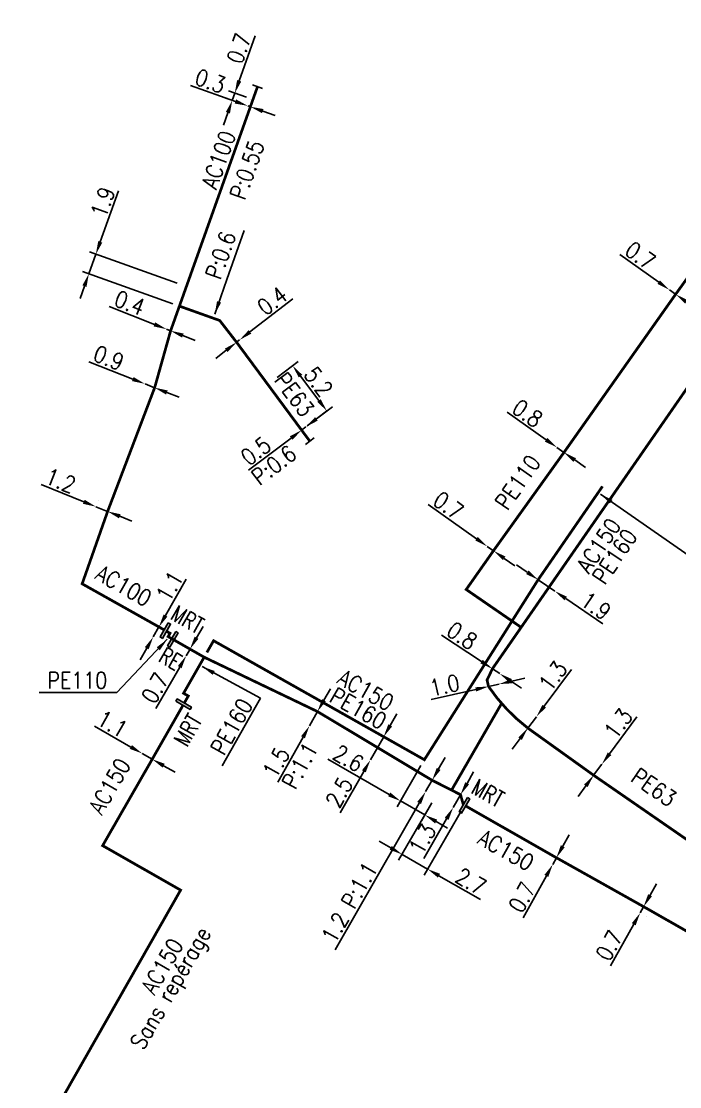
# Model space of a CAD drawing. Header units: millimetres. Extents: x 100882 to 102000, y 121995 to 123000.
# Drawn here: x 101058.9 to 101119.1, y 122137.4 to 122234.9 of the extents above; entities that cross this region are included whole.
import ezdxf
from ezdxf.enums import TextEntityAlignment as Align

# ---------------------------------------------------------------- set-up
doc = ezdxf.new("R2010")
doc.units = ezdxf.units.MM
doc.header["$PDMODE"] = 34
doc.linetypes.add('L_25_AP', pattern=[2000, 1000, 1000])
doc.linetypes.add('L_25_PE', pattern=[2000, 1000, 1000])
doc.layers.get('0').update_dxf_attribs({"linetype": 'CONTINUOUS'})
doc.layers.get('DEFPOINTS').update_dxf_attribs({"linetype": 'CONTINUOUS'})
for name, color, linetype in [('L_150', 1, 'CONTINUOUS'), ('L_150_NC', 1, 'CONTINUOUS'), ('L_340', 7, 'CONTINUOUS')]:
    doc.layers.add(name, color=color, linetype=linetype)
doc.layers.add('No_Print', color=7, linetype='CONTINUOUS', plot=False)
doc.styles.add('G_ROMANS', font='ROMANS.SHX', dxfattribs={"width": 0.75})
doc.styles.get("Standard").update_dxf_attribs({"font": 'romans.shx', "width": 0.85})
doc.dimstyles.get("Standard").update_dxf_attribs({"dimtxt": 1.5, "dimasz": 1.2, "dimexe": 0.625, "dimexo": 0.625, "dimgap": 0.25, "dimtad": 1, "dimdec": 1, "dimzin": 0, "dimdsep": 46, "dimtxsty": 'Standard', "dimcen": -0.5, "dimadec": 0, "dimazin": 0, "dimtfac": 1, "dimtdec": 1, "dimtmove": 0, "dimatfit": 3, "dimfxl": 0, "dimtolj": 1, "dimtzin": 0, "dimarcsym": 0})

# ---------------------------------------------------------------- blocks, each defined once
blk = doc.blocks.new('*D221')
at = {"layer": 'DEFPOINTS', "color": 0, "linetype": 'Continuous', "transparency": 16777216}
for p in [(101065.722, 122190.481), (101065.722, 122190.481), (101066.788, 122190.051)]:
    blk.add_point(p, dxfattribs=at)
at = {"layer": 'L_150', "color": 0, "linetype": 'Continuous', "lineweight": -2, "transparency": 16777216}
for p, q in [((101064.609, 122190.931), (101060.724, 122192.5)), ((101066.788, 122190.051), (101065.722, 122190.481)), ((101065.956, 122191.061), (101065.956, 122191.061)), ((101067.022, 122190.63), (101067.022, 122190.63)), ((101067.901, 122189.601), (101069.013, 122189.152))]:
    blk.add_line(p, q, dxfattribs=at)
at = {"layer": 'L_150', "color": 0, "linetype": 'Continuous', "transparency": 16777216}
for points in [[(101064.684, 122191.116), (101064.534, 122190.745), (101065.722, 122190.481)], [(101067.975, 122189.787), (101067.826, 122189.416), (101066.788, 122190.051)]]:
    blk.add_solid(points, dxfattribs=at)
at = {"layer": 'L_150', "color": 0, "linetype": 'Continuous', "transparency": 16777216, "insert": (101062.485, 122192.867), "char_height": 1.5, "attachment_point": 5, "rotation": 338.00601}
blk.add_mtext('\\A1;1.2', dxfattribs=at)
blk = doc.blocks.new('*D222')
at = {"layer": 'DEFPOINTS', "color": 0, "linetype": 'Continuous', "transparency": 16777216}
for p in [(101070.206, 122201.719), (101070.206, 122201.719), (101071.088, 122201.372)]:
    blk.add_point(p, dxfattribs=at)
at = {"layer": 'L_150', "color": 0, "linetype": 'Continuous', "lineweight": -2, "transparency": 16777216}
for p, q in [((101069.089, 122202.159), (101065.079, 122203.739)), ((101071.088, 122201.372), (101070.206, 122201.719)), ((101072.204, 122200.932), (101073.321, 122200.492))]:
    blk.add_line(p, q, dxfattribs=at)
at = {"layer": 'L_150', "color": 0, "linetype": 'Continuous', "transparency": 16777216}
for points in [[(101069.163, 122202.345), (101069.016, 122201.973), (101070.206, 122201.719)], [(101072.278, 122201.118), (101072.131, 122200.746), (101071.088, 122201.372)]]:
    blk.add_solid(points, dxfattribs=at)
at = {"layer": 'L_150', "color": 0, "linetype": 'Continuous', "transparency": 16777216, "insert": (101066.892, 122204.099), "char_height": 1.5, "attachment_point": 5, "rotation": 338.5018}
blk.add_mtext('\\A1;0.9', dxfattribs=at)
blk = doc.blocks.new('*D223')
at = {"layer": 'DEFPOINTS', "color": 0, "linetype": 'Continuous', "transparency": 16777216}
for p in [(101065.711, 122213.583), (101073.746, 122210.711), (101073.352, 122208.834)]:
    blk.add_point(p, dxfattribs=at)
at = {"layer": 'L_150', "color": 0, "linetype": 'Continuous', "lineweight": -2, "transparency": 16777216}
for p, q in [((101066.115, 122214.713), (101067.786, 122219.39)), ((101065.071, 122211.793), (101065.711, 122213.583)), ((101073.157, 122210.921), (101065.122, 122213.793)), ((101072.763, 122209.045), (101064.483, 122212.004)), ((101064.668, 122210.663), (101064.264, 122209.533))]:
    blk.add_line(p, q, dxfattribs=at)
at = {"layer": 'L_150', "color": 0, "linetype": 'Continuous', "transparency": 16777216}
for points in [[(101065.926, 122214.78), (101066.303, 122214.645), (101065.711, 122213.583)], [(101064.479, 122210.731), (101064.856, 122210.596), (101065.071, 122211.793)]]:
    blk.add_solid(points, dxfattribs=at)
at = {"layer": 'L_150', "color": 0, "linetype": 'Continuous', "transparency": 16777216, "insert": (101066.352, 122218.348), "char_height": 1.5, "attachment_point": 5, "rotation": 70.33461}
blk.add_mtext('\\A1;1.9', dxfattribs=at)
blk = doc.blocks.new('*D224')
at = {"layer": 'DEFPOINTS', "color": 0, "linetype": 'Continuous', "transparency": 16777216}
for p in [(101078.184, 122227.658), (101080.074, 122227.734), (101079.606, 122227.157)]:
    blk.add_point(p, dxfattribs=at)
at = {"layer": 'L_340', "color": 0, "linetype": 'Continuous', "lineweight": -2, "transparency": 16777216}
for p, q in [((101078.815, 122229.45), (101080.266, 122233.573)), ((101079.485, 122227.942), (101077.827, 122228.525)), ((101079.016, 122227.365), (101077.594, 122227.865)), ((101078.184, 122227.658), (101078.416, 122228.318)), ((101077.786, 122226.526), (101077.387, 122225.394))]:
    blk.add_line(p, q, dxfattribs=at)
at = {"layer": 'L_340', "color": 0, "linetype": 'Continuous', "transparency": 16777216}
for points in [[(101078.626, 122229.516), (101079.004, 122229.383), (101078.416, 122228.318)], [(101077.597, 122226.592), (101077.974, 122226.459), (101078.184, 122227.658)]]:
    blk.add_solid(points, dxfattribs=at)
at = {"layer": 'L_340', "color": 0, "linetype": 'Continuous', "transparency": 16777216, "insert": (101078.797, 122232.409), "char_height": 1.5, "attachment_point": 5, "rotation": 70.60828}
blk.add_mtext('\\A1;0.7', dxfattribs=at)
blk = doc.blocks.new('*D225')
at = {"layer": 'DEFPOINTS', "color": 0, "linetype": 'Continuous', "transparency": 16777216}
for p in [(101079.606, 122227.157), (101079.606, 122227.157), (101079.842, 122227.074)]:
    blk.add_point(p, dxfattribs=at)
at = {"layer": 'L_150', "color": 0, "linetype": 'Continuous', "lineweight": -2, "transparency": 16777216}
for p, q in [((101078.474, 122227.555), (101074.351, 122229.007)), ((101079.814, 122227.747), (101079.814, 122227.747)), ((101080.049, 122227.664), (101080.049, 122227.664)), ((101079.842, 122227.074), (101079.606, 122227.157)), ((101080.974, 122226.676), (101082.106, 122226.277))]:
    blk.add_line(p, q, dxfattribs=at)
at = {"layer": 'L_150', "color": 0, "linetype": 'Continuous', "transparency": 16777216}
for points in [[(101078.54, 122227.744), (101078.408, 122227.367), (101079.606, 122227.157)], [(101081.04, 122226.864), (101080.907, 122226.487), (101079.842, 122227.074)]]:
    blk.add_solid(points, dxfattribs=at)
at = {"layer": 'L_150', "color": 0, "linetype": 'Continuous', "transparency": 16777216, "insert": (101076.178, 122229.424), "char_height": 1.5, "attachment_point": 5, "rotation": 340.60828}
blk.add_mtext('\\A1;0.3', dxfattribs=at)
blk = doc.blocks.new('L_340_07')
at = {"color": 0, "linetype": 'Continuous', "const_width": 0.25, "flags": 128}
blk.add_lwpolyline([(0, 0), (1.25, 0)], dxfattribs=at)
at = {"color": 0, "linetype": 'Continuous', "flags": 128}
blk.add_lwpolyline([(1.25, -0.5), (1.25, 0.5)], dxfattribs=at)
at = {"color": 0, "linetype": 'Continuous', "style": 'G_ROMANS', "width": 0.75, "flags": 3}
for tag, p in [('DEF_LEG', (0.723, -3.465)), ('DEF_COUP', (0.723, -5.965)), ('DEF_TYPE', (0.723, -8.465))]:
    blk.add_attdef(tag, text='', height=1.2, dxfattribs=at).set_placement(p, align=Align.MIDDLE)
blk = doc.blocks.new('*D226')
at = {"layer": 'DEFPOINTS', "color": 0, "linetype": 'Continuous', "transparency": 16777216}
for p in [(101078.58, 122205.525), (101078.857, 122205.739), (101078.857, 122205.739)]:
    blk.add_point(p, dxfattribs=at)
at = {"layer": 'L_150', "color": 0, "linetype": 'Continuous', "lineweight": -2, "transparency": 16777216}
for p, q in [((101079.806, 122206.473), (101083.733, 122209.513)), ((101078.58, 122205.525), (101078.857, 122205.739)), ((101077.631, 122204.79), (101076.682, 122204.056))]:
    blk.add_line(p, q, dxfattribs=at)
at = {"layer": 'L_150', "color": 0, "linetype": 'Continuous', "transparency": 16777216}
for points in [[(101079.683, 122206.632), (101079.928, 122206.315), (101078.857, 122205.739)], [(101077.509, 122204.948), (101077.753, 122204.632), (101078.58, 122205.525)]]:
    blk.add_solid(points, dxfattribs=at)
at = {"layer": 'L_150', "color": 0, "linetype": 'Continuous', "transparency": 16777216, "insert": (101081.843, 122209.315), "char_height": 1.5, "attachment_point": 5, "rotation": 37.74142}
blk.add_mtext('\\A1;0.4', dxfattribs=at)
blk = doc.blocks.new('*D228')
at = {"layer": 'DEFPOINTS', "color": 0, "linetype": 'Continuous', "transparency": 16777216}
for p in [(101105.994, 122171.263), (101105.994, 122171.263), (101105.218, 122170.22)]:
    blk.add_point(p, dxfattribs=at)
at = {"layer": 'L_150', "color": 0, "linetype": 'Continuous', "lineweight": -2, "transparency": 16777216}
for p, q in [((101106.71, 122172.226), (101109.21, 122175.587)), ((101105.218, 122170.22), (101105.994, 122171.263)), ((101104.502, 122169.257), (101103.786, 122168.294))]:
    blk.add_line(p, q, dxfattribs=at)
at = {"layer": 'L_150', "color": 0, "linetype": 'Continuous', "transparency": 16777216}
for points in [[(101106.55, 122172.345), (101106.871, 122172.106), (101105.994, 122171.263)], [(101104.341, 122169.376), (101104.662, 122169.138), (101105.218, 122170.22)]]:
    blk.add_solid(points, dxfattribs=at)
at = {"layer": 'L_150', "color": 0, "linetype": 'Continuous', "transparency": 16777216, "insert": (101107.516, 122174.985), "char_height": 1.5, "attachment_point": 5, "rotation": 53.35705}
blk.add_mtext('\\A1;1.3', dxfattribs=at)
blk = doc.blocks.new('*D231')
at = {"layer": 'DEFPOINTS', "color": 0, "linetype": 'Continuous', "transparency": 16777216}
for p in [(101118.16, 122210.325), (101118.16, 122210.325), (101118.729, 122209.917)]:
    blk.add_point(p, dxfattribs=at)
at = {"layer": 'L_150', "color": 0, "linetype": 'Continuous', "lineweight": -2, "transparency": 16777216}
for p, q in [((101117.185, 122211.024), (101113.632, 122213.571)), ((101118.729, 122209.917), (101118.16, 122210.325)), ((101119.704, 122209.218), (101120.679, 122208.519))]:
    blk.add_line(p, q, dxfattribs=at)
at = {"layer": 'L_150', "color": 0, "linetype": 'Continuous', "transparency": 16777216}
for points in [[(101117.301, 122211.187), (101117.068, 122210.862), (101118.16, 122210.325)], [(101119.821, 122209.381), (101119.588, 122209.055), (101118.729, 122209.917)]]:
    blk.add_solid(points, dxfattribs=at)
at = {"layer": 'L_150', "color": 0, "linetype": 'Continuous', "transparency": 16777216, "insert": (101115.503, 122213.46), "char_height": 1.5, "attachment_point": 5, "rotation": 324.36116}
blk.add_mtext('\\A1;0.7', dxfattribs=at)
blk = doc.blocks.new('*D232')
at = {"layer": 'DEFPOINTS', "color": 0, "linetype": 'Continuous', "transparency": 16777216}
for p in [(101101.498, 122186.854), (101101.498, 122186.854), (101102.069, 122186.45)]:
    blk.add_point(p, dxfattribs=at)
at = {"layer": 'L_150', "color": 0, "linetype": 'Continuous', "lineweight": -2, "transparency": 16777216}
for p, q in [((101100.519, 122187.548), (101096.088, 122190.69)), ((101102.069, 122186.45), (101101.498, 122186.854)), ((101103.048, 122185.755), (101104.027, 122185.061))]:
    blk.add_line(p, q, dxfattribs=at)
at = {"layer": 'L_150', "color": 0, "linetype": 'Continuous', "transparency": 16777216}
for points in [[(101100.635, 122187.712), (101100.404, 122187.385), (101101.498, 122186.854)], [(101103.164, 122185.919), (101102.932, 122185.592), (101102.069, 122186.45)]]:
    blk.add_solid(points, dxfattribs=at)
at = {"layer": 'L_150', "color": 0, "linetype": 'Continuous', "transparency": 16777216, "insert": (101097.96, 122190.589), "char_height": 1.5, "attachment_point": 5, "rotation": 324.66335}
blk.add_mtext('\\A1;0.7', dxfattribs=at)
blk = doc.blocks.new('*D233')
at = {"layer": 'DEFPOINTS', "color": 0, "linetype": 'Continuous', "transparency": 16777216}
for p in [(101107.865, 122195.908), (101107.865, 122195.908), (101108.518, 122195.447)]:
    blk.add_point(p, dxfattribs=at)
at = {"layer": 'L_150', "color": 0, "linetype": 'Continuous', "lineweight": -2, "transparency": 16777216}
for p, q in [((101106.884, 122196.6), (101103.314, 122199.122)), ((101108.518, 122195.447), (101107.865, 122195.908)), ((101109.498, 122194.754), (101110.479, 122194.062))]:
    blk.add_line(p, q, dxfattribs=at)
at = {"layer": 'L_150', "color": 0, "linetype": 'Continuous', "transparency": 16777216}
for points in [[(101107, 122196.764), (101106.769, 122196.437), (101107.865, 122195.908)], [(101109.614, 122194.918), (101109.383, 122194.591), (101108.518, 122195.447)]]:
    blk.add_solid(points, dxfattribs=at)
at = {"layer": 'L_150', "color": 0, "linetype": 'Continuous', "transparency": 16777216, "insert": (101105.186, 122199.024), "char_height": 1.5, "attachment_point": 5, "rotation": 324.77139}
blk.add_mtext('\\A1;0.8', dxfattribs=at)
blk = doc.blocks.new('*D235')
at = {"layer": 'DEFPOINTS', "color": 0, "linetype": 'Continuous', "transparency": 16777216}
for p in [(101115.801, 122153.885), (101115.801, 122153.885), (101115.483, 122153.318)]:
    blk.add_point(p, dxfattribs=at)
at = {"layer": 'L_150', "color": 0, "linetype": 'Continuous', "lineweight": -2, "transparency": 16777216}
for p, q in [((101116.388, 122154.932), (101116.975, 122155.978)), ((101115.801, 122153.885), (101115.483, 122153.318)), ((101116.347, 122153.579), (101116.347, 122153.579)), ((101116.029, 122153.012), (101116.029, 122153.012)), ((101114.897, 122152.271), (101112.759, 122148.458))]:
    blk.add_line(p, q, dxfattribs=at)
at = {"layer": 'L_150', "color": 0, "linetype": 'Continuous', "transparency": 16777216}
for points in [[(101116.214, 122155.029), (101116.563, 122154.834), (101115.801, 122153.885)], [(101114.722, 122152.369), (101115.071, 122152.173), (101115.483, 122153.318)]]:
    blk.add_solid(points, dxfattribs=at)
at = {"layer": 'L_150', "color": 0, "linetype": 'Continuous', "transparency": 16777216, "insert": (101112.662, 122150.331), "char_height": 1.5, "attachment_point": 5, "rotation": 60.72058}
blk.add_mtext('\\A1;0.7', dxfattribs=at)
blk = doc.blocks.new('*D236')
at = {"layer": 'DEFPOINTS', "color": 0, "linetype": 'Continuous', "transparency": 16777216}
for p in [(101096.462, 122165.449), (101096.462, 122165.449), (101095.867, 122164.411)]:
    blk.add_point(p, dxfattribs=at)
at = {"layer": 'L_150', "color": 0, "linetype": 'Continuous', "lineweight": -2, "transparency": 16777216}
for p, q in [((101097.058, 122166.491), (101097.655, 122167.532)), ((101096.462, 122165.449), (101095.867, 122164.411)), ((101095.92, 122165.76), (101095.92, 122165.76)), ((101095.325, 122164.722), (101095.325, 122164.722)), ((101095.271, 122163.37), (101087.584, 122149.951))]:
    blk.add_line(p, q, dxfattribs=at)
at = {"layer": 'L_150', "color": 0, "linetype": 'Continuous', "transparency": 16777216}
for points in [[(101096.885, 122166.59), (101097.232, 122166.391), (101096.462, 122165.449)], [(101095.097, 122163.469), (101095.444, 122163.27), (101095.867, 122164.411)]]:
    blk.add_solid(points, dxfattribs=at)
at = {"layer": 'L_150', "color": 0, "linetype": 'Continuous', "transparency": 16777216, "insert": (101088.908, 122154.274), "char_height": 1.5, "attachment_point": 5, "rotation": 60.19516}
blk.add_mtext('\\A1;1.2 P:1.1', dxfattribs=at)
blk = doc.blocks.new('*D237')
at = {"layer": 'DEFPOINTS', "color": 0, "linetype": 'Continuous', "transparency": 16777216}
for p in [(101096.735, 122163.914), (101099.419, 122163.163), (101096.049, 122157.321)]:
    blk.add_point(p, dxfattribs=at)
at = {"layer": 'L_340', "color": 0, "linetype": 'Continuous', "lineweight": -2, "transparency": 16777216}
for p, q in [((101096.423, 122163.373), (101093.398, 122158.128)), ((101099.106, 122162.621), (101095.737, 122156.779)), ((101092.671, 122159.269), (101091.632, 122159.869)), ((101093.711, 122158.67), (101096.049, 122157.321)), ((101097.089, 122156.721), (101100.876, 122154.537))]:
    blk.add_line(p, q, dxfattribs=at)
at = {"layer": 'L_340', "color": 0, "linetype": 'Continuous', "transparency": 16777216}
for points in [[(101092.771, 122159.442), (101092.571, 122159.096), (101093.711, 122158.67)], [(101097.189, 122156.895), (101096.989, 122156.548), (101096.049, 122157.321)]]:
    blk.add_solid(points, dxfattribs=at)
at = {"layer": 'L_340', "color": 0, "linetype": 'Continuous', "transparency": 16777216, "insert": (101100.002, 122156.196), "char_height": 1.5, "attachment_point": 5, "rotation": 330.02771}
blk.add_mtext('\\A1;2.7', dxfattribs=at)
blk = doc.blocks.new('*D238')
at = {"layer": 'DEFPOINTS', "color": 0, "linetype": 'Continuous', "transparency": 16777216}
for p in [(101099.06, 122164.13), (101099.06, 122164.13), (101098.386, 122162.962)]:
    blk.add_point(p, dxfattribs=at)
at = {"layer": 'L_150', "color": 0, "linetype": 'Continuous', "lineweight": -2, "transparency": 16777216}
for p, q in [((101099.66, 122165.17), (101100.259, 122166.209)), ((101099.06, 122164.13), (101098.386, 122162.962)), ((101099.602, 122163.818), (101099.602, 122163.818)), ((101098.928, 122162.65), (101098.928, 122162.65)), ((101097.787, 122161.922), (101095.694, 122158.293))]:
    blk.add_line(p, q, dxfattribs=at)
at = {"layer": 'L_150', "color": 0, "linetype": 'Continuous', "transparency": 16777216}
for points in [[(101099.486, 122165.269), (101099.833, 122165.07), (101099.06, 122164.13)], [(101097.614, 122162.022), (101097.96, 122161.822), (101098.386, 122162.962)]]:
    blk.add_solid(points, dxfattribs=at)
at = {"layer": 'L_150', "color": 0, "linetype": 'Continuous', "transparency": 16777216, "insert": (101095.575, 122160.087), "char_height": 1.5, "attachment_point": 5, "rotation": 60.03071}
blk.add_mtext('\\A1;1.3', dxfattribs=at)
blk = doc.blocks.new('*D239')
at = {"layer": 'DEFPOINTS', "color": 0, "linetype": 'Continuous', "transparency": 16777216}
for p in [(101085.978, 122171.736), (101085.978, 122171.736), (101085.243, 122170.431)]:
    blk.add_point(p, dxfattribs=at)
at = {"layer": 'L_150', "color": 0, "linetype": 'Continuous', "lineweight": -2, "transparency": 16777216}
for p, q in [((101086.567, 122172.782), (101087.156, 122173.827)), ((101085.978, 122171.736), (101085.243, 122170.431)), ((101084.654, 122169.385), (101082.344, 122165.285))]:
    blk.add_line(p, q, dxfattribs=at)
at = {"layer": 'L_150', "color": 0, "linetype": 'Continuous', "transparency": 16777216}
for points in [[(101086.393, 122172.88), (101086.741, 122172.683), (101085.978, 122171.736)], [(101084.48, 122169.483), (101084.828, 122169.287), (101085.243, 122170.431)]]:
    blk.add_solid(points, dxfattribs=at)
at = {"layer": 'L_150', "color": 0, "linetype": 'Continuous', "transparency": 16777216, "insert": (101082.206, 122167.078), "char_height": 1.5, "attachment_point": 5, "rotation": 60.60684}
blk.add_mtext('\\A1;1.5', dxfattribs=at)
blk = doc.blocks.new('L_340_17')
at = {"linetype": 'Continuous'}
blk.add_hatch(color=0, dxfattribs=at).paths.add_polyline_path([(0.125, 0.75), (-0.125, 0.75), (-0.125, -0.75), (0.125, -0.75)])
at = {"color": 0, "linetype": 'Continuous'}
blk.add_lwpolyline([(-0.125, 0.75), (0.125, 0.75), (0.125, -0.75), (-0.125, -0.75)], close=True, dxfattribs=at)
at = {"color": 0, "linetype": 'Continuous', "width": 0.75}
for tag, height, flags, p in [('MRT', 1.5, 8, (0, 3)), ('DEF_LEG', 1.2, 3, (0, -5)), ('DEF_COUP', 1.2, 3, (0, -7.5)), ('DEF_TYPE', 1.2, 3, (0, -10))]:
    blk.add_attdef(tag, text='', height=height, dxfattribs=dict(at, flags=flags)).set_placement(p, align=Align.MIDDLE)
blk = doc.blocks.new('*D240')
at = {"layer": 'DEFPOINTS', "color": 0, "linetype": 'Continuous', "transparency": 16777216}
for p in [(101069.954, 122167.9), (101069.954, 122167.9), (101070.866, 122167.379)]:
    blk.add_point(p, dxfattribs=at)
at = {"layer": 'L_150', "color": 0, "linetype": 'Continuous', "lineweight": -2, "transparency": 16777216}
for p, q in [((101068.912, 122168.494), (101065.59, 122170.39)), ((101070.866, 122167.379), (101069.954, 122167.9)), ((101071.909, 122166.785), (101072.951, 122166.19))]:
    blk.add_line(p, q, dxfattribs=at)
at = {"layer": 'L_150', "color": 0, "linetype": 'Continuous', "transparency": 16777216}
for points in [[(101069.011, 122168.668), (101068.813, 122168.321), (101069.954, 122167.9)], [(101072.008, 122166.958), (101071.809, 122166.611), (101070.866, 122167.379)]]:
    blk.add_solid(points, dxfattribs=at)
at = {"layer": 'L_150', "color": 0, "linetype": 'Continuous', "transparency": 16777216, "insert": (101067.225, 122170.608), "char_height": 1.5, "attachment_point": 5, "rotation": 330.29039}
blk.add_mtext('\\A1;1.1', dxfattribs=at)
blk = doc.blocks.new('*D241')
at = {"layer": 'DEFPOINTS', "color": 0, "linetype": 'Continuous', "transparency": 16777216}
for p in [(101071.481, 122179.479), (101070.959, 122178.568), (101070.959, 122178.568)]:
    blk.add_point(p, dxfattribs=at)
at = {"layer": 'L_150', "color": 0, "linetype": 'Continuous', "lineweight": -2, "transparency": 16777216}
for p, q in [((101072.077, 122180.521), (101073.976, 122183.841)), ((101070.959, 122178.568), (101071.481, 122179.479)), ((101070.364, 122177.526), (101069.768, 122176.484))]:
    blk.add_line(p, q, dxfattribs=at)
at = {"layer": 'L_150', "color": 0, "linetype": 'Continuous', "transparency": 16777216}
for points in [[(101071.903, 122180.62), (101072.25, 122180.421), (101071.481, 122179.479)], [(101070.19, 122177.625), (101070.537, 122177.427), (101070.959, 122178.568)]]:
    blk.add_solid(points, dxfattribs=at)
at = {"layer": 'L_150', "color": 0, "linetype": 'Continuous', "transparency": 16777216, "insert": (101072.456, 122183.198), "char_height": 1.5, "attachment_point": 5, "rotation": 60.23218}
blk.add_mtext('\\A1;1.1', dxfattribs=at)
blk = doc.blocks.new('*D242')
at = {"layer": 'DEFPOINTS', "color": 0, "linetype": 'Continuous', "transparency": 16777216}
for p in [(101073.973, 122176.844), (101073.973, 122176.844), (101074.32, 122177.452)]:
    blk.add_point(p, dxfattribs=at)
at = {"layer": 'L_150', "color": 0, "linetype": 'Continuous', "lineweight": -2, "transparency": 16777216}
for p, q in [((101074.916, 122178.493), (101075.512, 122179.535)), ((101074.32, 122177.452), (101073.973, 122176.844)), ((101073.377, 122175.802), (101071.206, 122172.008))]:
    blk.add_line(p, q, dxfattribs=at)
at = {"layer": 'L_150', "color": 0, "linetype": 'Continuous', "transparency": 16777216}
for points in [[(101074.742, 122178.593), (101075.089, 122178.394), (101074.32, 122177.452)], [(101073.203, 122175.902), (101073.55, 122175.703), (101073.973, 122176.844)]]:
    blk.add_solid(points, dxfattribs=at)
at = {"layer": 'L_150', "color": 0, "linetype": 'Continuous', "transparency": 16777216, "insert": (101071.126, 122173.881), "char_height": 1.5, "attachment_point": 5, "rotation": 60.23218}
blk.add_mtext('\\A1;0.7', dxfattribs=at)
blk = doc.blocks.new('L_340_21')
blk.add_hatch(color=256).paths.add_polyline_path([(0.125, 0.75), (-0.125, 0.75), (-0.125, -0.75), (0.125, -0.75)])
blk.add_lwpolyline([(-0.125, 0.75), (0.125, 0.75), (0.125, -0.75), (-0.125, -0.75)], close=True)
at = {"style": 'G_ROMANS', "width": 0.75, "flags": 8}
blk.add_attdef('RE', text='', height=1.5, dxfattribs=at).set_placement((0, 3), align=Align.MIDDLE)
at = {"color": 0, "linetype": 'Continuous', "style": 'G_ROMANS', "width": 0.75, "flags": 3}
for tag, p in [('DEF_LEG', (0, -4)), ('DEF_COUP', (0, -6)), ('DEF_TYPE', (0, -8))]:
    blk.add_attdef(tag, text='', height=1.2, dxfattribs=at).set_placement(p, align=Align.MIDDLE)
blk = doc.blocks.new('*D243')
at = {"layer": 'DEFPOINTS', "color": 0, "linetype": 'Continuous', "transparency": 16777216}
for p in [(101095.752, 122167.33), (101096.735, 122163.914), (101095.79, 122162.276)]:
    blk.add_point(p, dxfattribs=at)
at = {"layer": 'L_150_NC', "color": 0, "linetype": 'Continuous', "lineweight": -2, "transparency": 16777216}
for p, q in [((101092.534, 122164.154), (101086.933, 122167.384)), ((101095.44, 122166.789), (101093.262, 122163.013)), ((101095.79, 122162.276), (101093.574, 122163.554)), ((101096.423, 122163.373), (101095.478, 122161.734)), ((101096.83, 122161.676), (101097.869, 122161.077))]:
    blk.add_line(p, q, dxfattribs=at)
at = {"layer": 'L_150_NC', "color": 0, "linetype": 'Continuous', "transparency": 16777216}
for points in [[(101092.634, 122164.327), (101092.435, 122163.98), (101093.574, 122163.554)], [(101096.93, 122161.85), (101096.73, 122161.503), (101095.79, 122162.276)]]:
    blk.add_solid(points, dxfattribs=at)
at = {"layer": 'L_150_NC', "color": 0, "linetype": 'Continuous', "transparency": 16777216, "insert": (101088.806, 122167.458), "char_height": 1.5, "attachment_point": 5, "rotation": 330.02771}
blk.add_mtext('\\A1;2.6', dxfattribs=at)
blk = doc.blocks.new('*D244')
at = {"layer": 'DEFPOINTS', "color": 0, "linetype": 'Continuous', "transparency": 16777216}
for p in [(101092.03, 122169.433), (101090.812, 122167.307), (101090.812, 122167.307)]:
    blk.add_point(p, dxfattribs=at)
at = {"layer": 'L_150_NC', "color": 0, "linetype": 'Continuous', "lineweight": -2, "transparency": 16777216}
for p, q in [((101092.627, 122170.474), (101093.223, 122171.515)), ((101092.03, 122169.433), (101090.812, 122167.307)), ((101090.216, 122166.265), (101088.043, 122162.472))]:
    blk.add_line(p, q, dxfattribs=at)
at = {"layer": 'L_150_NC', "color": 0, "linetype": 'Continuous', "transparency": 16777216}
for points in [[(101092.453, 122170.573), (101092.8, 122170.374), (101092.03, 122169.433)], [(101090.042, 122166.365), (101090.389, 122166.166), (101090.812, 122167.307)]]:
    blk.add_solid(points, dxfattribs=at)
at = {"layer": 'L_150_NC', "color": 0, "linetype": 'Continuous', "transparency": 16777216, "insert": (101087.963, 122164.345), "char_height": 1.5, "attachment_point": 5, "rotation": 60.19516}
blk.add_mtext('\\A1;2.5', dxfattribs=at)
blk = doc.blocks.new('*D515')
at = {"layer": 'DEFPOINTS', "color": 0, "linetype": 'Continuous', "transparency": 16777216}
for p in [(101072.176, 122206.723), (101072.176, 122206.723), (101072.548, 122206.577)]:
    blk.add_point(p, dxfattribs=at)
at = {"layer": 'L_150', "color": 0, "linetype": 'Continuous', "lineweight": -2, "transparency": 16777216}
for p, q in [((101071.06, 122207.163), (101066.936, 122208.787)), ((101072.548, 122206.577), (101072.176, 122206.723)), ((101073.665, 122206.137), (101074.781, 122205.697))]:
    blk.add_line(p, q, dxfattribs=at)
at = {"layer": 'L_150', "color": 0, "linetype": 'Continuous', "transparency": 16777216}
for points in [[(101071.133, 122207.349), (101070.986, 122206.977), (101072.176, 122206.723)], [(101073.738, 122206.323), (101073.592, 122205.951), (101072.548, 122206.577)]]:
    blk.add_solid(points, dxfattribs=at)
at = {"layer": 'L_150', "color": 0, "linetype": 'Continuous', "transparency": 16777216, "insert": (101068.806, 122209.125), "char_height": 1.5, "attachment_point": 5, "rotation": 338.50503}
blk.add_mtext('\\A1;0.4', dxfattribs=at)
blk = doc.blocks.new('*D516')
at = {"layer": 'DEFPOINTS', "color": 0, "linetype": 'Continuous', "transparency": 16777216}
for p in [(101083.7, 122203.384), (101081.786, 122201.935), (101084.526, 122197.487)]:
    blk.add_point(p, dxfattribs=at)
at = {"layer": 'L_340', "color": 0, "linetype": 'Continuous', "lineweight": -2, "transparency": 16777216}
for p, q in [((101082.284, 122202.312), (101084.198, 122203.761)), ((101086.114, 122200.195), (101084.424, 122202.427)), ((101085.025, 122197.865), (101087.337, 122199.615))]:
    blk.add_line(p, q, dxfattribs=at)
at = {"layer": 'L_340', "color": 0, "linetype": 'Continuous', "transparency": 16777216}
for points in [[(101084.584, 122202.548), (101084.265, 122202.306), (101083.7, 122203.384)], [(101086.274, 122200.315), (101085.955, 122200.074), (101086.838, 122199.238)]]:
    blk.add_solid(points, dxfattribs=at)
at = {"layer": 'L_340', "color": 0, "linetype": 'Continuous', "transparency": 16777216, "insert": (101086.067, 122201.914), "char_height": 1.5, "attachment_point": 5, "rotation": 307.12427}
blk.add_mtext('\\A1;5.2', dxfattribs=at)
blk = doc.blocks.new('*D517')
at = {"layer": 'DEFPOINTS', "color": 0, "linetype": 'Continuous', "transparency": 16777216}
for p in [(101084.526, 122197.487), (101084.925, 122197.789), (101084.925, 122197.789)]:
    blk.add_point(p, dxfattribs=at)
at = {"layer": 'L_340', "color": 0, "linetype": 'Continuous', "lineweight": -2, "transparency": 16777216}
for p, q in [((101085.882, 122198.513), (101086.838, 122199.238)), ((101084.925, 122197.789), (101084.526, 122197.487)), ((101083.569, 122196.763), (101079.681, 122193.82))]:
    blk.add_line(p, q, dxfattribs=at)
at = {"layer": 'L_340', "color": 0, "linetype": 'Continuous', "transparency": 16777216}
for points in [[(101085.761, 122198.673), (101086.002, 122198.354), (101084.925, 122197.789)], [(101083.449, 122196.923), (101083.69, 122196.604), (101084.526, 122197.487)]]:
    blk.add_solid(points, dxfattribs=at)
at = {"layer": 'L_340', "color": 0, "linetype": 'Continuous', "transparency": 16777216, "insert": (101080.342, 122195.574), "char_height": 1.5, "attachment_point": 5, "rotation": 37.12427}
blk.add_mtext('\\A1;0.5', dxfattribs=at)
blk = doc.blocks.new('*D518')
at = {"layer": 'DEFPOINTS', "color": 0, "linetype": 'Continuous', "transparency": 16777216}
for p in [(101107.827, 122158.362), (101107.489, 122157.749), (101107.489, 122157.749)]:
    blk.add_point(p, dxfattribs=at)
at = {"layer": 'L_150', "color": 0, "linetype": 'Continuous', "lineweight": -2, "transparency": 16777216}
for p, q in [((101108.407, 122159.412), (101108.988, 122160.462)), ((101107.827, 122158.362), (101107.489, 122157.749)), ((101106.908, 122156.698), (101104.795, 122152.872))]:
    blk.add_line(p, q, dxfattribs=at)
at = {"layer": 'L_150', "color": 0, "linetype": 'Continuous', "transparency": 16777216}
for points in [[(101108.232, 122159.509), (101108.582, 122159.315), (101107.827, 122158.362)], [(101106.733, 122156.795), (101107.083, 122156.602), (101107.489, 122157.749)]]:
    blk.add_solid(points, dxfattribs=at)
at = {"layer": 'L_150', "color": 0, "linetype": 'Continuous', "transparency": 16777216, "insert": (101104.686, 122154.744), "char_height": 1.5, "attachment_point": 5, "rotation": 61.08453}
blk.add_mtext('\\A1;0.7', dxfattribs=at)
blk = doc.blocks.new('*D521')
at = {"layer": 'DEFPOINTS', "color": 0, "linetype": 'Continuous', "transparency": 16777216}
for p in [(101111.974, 122166.913), (101111.974, 122166.913), (101111.232, 122165.908)]:
    blk.add_point(p, dxfattribs=at)
at = {"layer": 'L_150', "color": 0, "linetype": 'Continuous', "lineweight": -2, "transparency": 16777216}
for p, q in [((101112.687, 122167.878), (101115.177, 122171.248)), ((101111.232, 122165.908), (101111.974, 122166.913)), ((101110.519, 122164.942), (101109.806, 122163.977))]:
    blk.add_line(p, q, dxfattribs=at)
at = {"layer": 'L_150', "color": 0, "linetype": 'Continuous', "transparency": 16777216}
for points in [[(101112.527, 122167.997), (101112.848, 122167.759), (101111.974, 122166.913)], [(101110.358, 122165.061), (101110.679, 122164.823), (101111.232, 122165.908)]]:
    blk.add_solid(points, dxfattribs=at)
at = {"layer": 'L_150', "color": 0, "linetype": 'Continuous', "transparency": 16777216, "insert": (101113.484, 122170.64), "char_height": 1.5, "attachment_point": 5, "rotation": 53.54379}
blk.add_mtext('\\A1;1.3', dxfattribs=at)
blk = doc.blocks.new('*D522')
at = {"layer": 'DEFPOINTS', "color": 0, "linetype": 'Continuous', "transparency": 16777216}
for p in [(101101.618, 122174.03), (101102.594, 122174.252), (101102.594, 122174.252)]:
    blk.add_point(p, dxfattribs=at)
at = {"layer": 'L_150', "color": 0, "linetype": 'Continuous', "lineweight": -2, "transparency": 16777216}
for p, q in [((101102.594, 122174.252), (101101.618, 122174.03)), ((101103.764, 122174.518), (101104.934, 122174.784)), ((101100.448, 122173.765), (101096.363, 122172.837))]:
    blk.add_line(p, q, dxfattribs=at)
at = {"layer": 'L_150', "color": 0, "linetype": 'Continuous', "transparency": 16777216}
for points in [[(101100.404, 122173.96), (101100.492, 122173.57), (101101.618, 122174.03)], [(101103.719, 122174.713), (101103.808, 122174.323), (101102.594, 122174.252)]]:
    blk.add_solid(points, dxfattribs=at)
at = {"layer": 'L_150', "color": 0, "linetype": 'Continuous', "transparency": 16777216, "insert": (101097.599, 122174.143), "char_height": 1.5, "attachment_point": 5, "rotation": 12.79761}
blk.add_mtext('\\A1;1.0', dxfattribs=at)
blk = doc.blocks.new('*D523')
at = {"layer": 'DEFPOINTS', "color": 0, "linetype": 'Continuous', "transparency": 16777216}
for p in [(101101.973, 122175.649), (101102.64, 122175.207), (101102.64, 122175.207)]:
    blk.add_point(p, dxfattribs=at)
at = {"layer": 'L_150', "color": 0, "linetype": 'Continuous', "lineweight": -2, "transparency": 16777216}
for p, q in [((101100.973, 122176.313), (101097.33, 122178.729)), ((101102.64, 122175.207), (101101.973, 122175.649)), ((101103.64, 122174.544), (101104.64, 122173.88))]:
    blk.add_line(p, q, dxfattribs=at)
at = {"layer": 'L_150', "color": 0, "linetype": 'Continuous', "transparency": 16777216}
for points in [[(101101.084, 122176.479), (101100.863, 122176.146), (101101.973, 122175.649)], [(101103.751, 122174.71), (101103.529, 122174.377), (101102.64, 122175.207)]]:
    blk.add_solid(points, dxfattribs=at)
at = {"layer": 'L_150', "color": 0, "linetype": 'Continuous', "transparency": 16777216, "insert": (101099.205, 122178.686), "char_height": 1.5, "attachment_point": 5, "rotation": 326.44275}
blk.add_mtext('\\A1;0.8', dxfattribs=at)
blk = doc.blocks.new('*D530')
at = {"layer": 'DEFPOINTS', "color": 0, "linetype": 'Continuous', "transparency": 16777216}
for p in [(101106.156, 122183.801), (101107.684, 122182.757), (101107.684, 122182.757)]:
    blk.add_point(p, dxfattribs=at)
at = {"layer": 'L_150_NC', "color": 0, "linetype": 'Continuous', "lineweight": -2, "transparency": 16777216}
for p, q in [((101105.165, 122184.478), (101104.174, 122185.154)), ((101106.156, 122183.801), (101107.684, 122182.757)), ((101108.675, 122182.081), (101112.084, 122179.752))]:
    blk.add_line(p, q, dxfattribs=at)
at = {"layer": 'L_150_NC', "color": 0, "linetype": 'Continuous', "transparency": 16777216}
for points in [[(101105.278, 122184.643), (101105.053, 122184.312), (101106.156, 122183.801)], [(101108.788, 122182.246), (101108.562, 122181.916), (101107.684, 122182.757)]]:
    blk.add_solid(points, dxfattribs=at)
at = {"layer": 'L_150_NC', "color": 0, "linetype": 'Continuous', "transparency": 16777216, "insert": (101111.439, 122181.404), "char_height": 1.5, "attachment_point": 5, "rotation": 325.66794}
blk.add_mtext('\\A1;1.9', dxfattribs=at)

msp = doc.modelspace()

# ---------------------------------------------------------------- linework, layer by layer
at = {"layer": 'L_150', "linetype": 'L_25_PE', "const_width": 0.25, "flags": 128}
msp.add_lwpolyline([(101125.083, 122156.335), (101120.786, 122159.305), (101111.232, 122165.908), (101105.218, 122170.22), (101105.218, 122170.22, -0.079903), (101101.618, 122174.03), (101101.484, 122174.62), (101101.973, 122175.649), (101101.973, 122175.649), (101104.602, 122179.442), (101128.133, 122213.393), (101133.54, 122220.674), (101143.818, 122234.435), (101148.662, 122240.922), (101156.562, 122250.763), (101166.824, 122263.775, 0.202022), (101167.528, 122265.879, -0.204947), (101168.935, 122268.322)], format="xyb", dxfattribs=at)
for points in [[(101155.711, 122264.245), (101155.858, 122263.767), (101151.651, 122257.346), (101140.597, 122240.646), (101127.476, 122222.092), (101118.729, 122209.917), (101108.518, 122195.447), (101102.069, 122186.45), (101102.069, 122186.45), (101099.577, 122182.903), (101104.602, 122179.442)], [(101073.352, 122208.834), (101077.038, 122207.517), (101078.58, 122205.525), (101078.58, 122205.525), (101084.526, 122197.487)], [(101099.31, 122163.225), (101099.06, 122164.13), (101099.06, 122164.13), (101098.239, 122164.547), (101096.462, 122165.449), (101085.978, 122171.736), (101075.615, 122176.711), (101074.32, 122177.452), (101072.752, 122178.349), (101072.319, 122178.596), (101072.493, 122178.9), (101072.167, 122179.087)], [(101073.798, 122172.518), (101074.165, 122173.162), (101073.731, 122173.41), (101075.615, 122176.711)], [(101098.239, 122164.547), (101102.814, 122172.48)]]:
    msp.add_lwpolyline(points, dxfattribs=at)
at = {"layer": 'L_150', "linetype": 'L_25_AP', "const_width": 0.25, "flags": 128}
msp.add_lwpolyline([(101071.95, 122179.211), (101071.481, 122179.479), (101064.458, 122183.426), (101066.788, 122190.051), (101071.088, 122201.372), (101072.548, 122206.577), (101073.352, 122208.834), (101079.842, 122227.074), (101080.074, 122227.734)], dxfattribs=at)
for points in [[(101063.32, 122002.986), (101062.429, 122003.414), (101045.012, 122011.848), (101031.517, 122018.481), (101031.517, 122018.481), (101013.707, 122027.104), (101013.707, 122027.104, -0.426726), (101007.343, 122039.247), (101007.511, 122039.718), (101007.511, 122039.718), (101007.511, 122039.718), (101007.511, 122039.718), (101007.511, 122039.718), (101007.907, 122040.624), (101020.713, 122062.862), (101020.713, 122062.862), (101020.713, 122062.862), (101049.672, 122113.56), (101049.672, 122113.56), (101073.462, 122155.402), (101073.462, 122155.402), (101066.33, 122159.471), (101070.866, 122167.379), (101073.674, 122172.301)], [(101099.527, 122163.1), (101107.827, 122158.362), (101107.827, 122158.362), (101115.801, 122153.885), (101115.801, 122153.885), (101115.801, 122153.885), (101115.801, 122153.885), (101115.801, 122153.885), (101126.657, 122147.703), (101126.657, 122147.703), (101132.975, 122143.975), (101132.975, 122143.975), (101146.525, 122135.36), (101146.525, 122135.36), (101146.525, 122135.36), (101146.525, 122135.36), (101155.838, 122129.697), (101155.838, 122129.697), (101166.83, 122122.909), (101176.175, 122117.352), (101188.043, 122110.232), (101188.043, 122110.232), (101198.639, 122104.615), (101208.356, 122099.175), (101208.356, 122099.175), (101208.356, 122099.175), (101208.356, 122099.175), (101223.804, 122090.628), (101228.898, 122087.655), (101231.938, 122085.881), (101234.012, 122084.671), (101235.159, 122079.402), (101235.002, 122073.046), (101234.949, 122066.119), (101234.463, 122060.475), (101233.293, 122052.135), (101232.253, 122047.248), (101232.253, 122047.248), (101226.898, 122023.272, 0.077625), (101225.745, 122000)]]:
    msp.add_lwpolyline(points, format="xyb", dxfattribs=at)
at = {"layer": 'L_150_NC', "linetype": 'L_25_AP', "const_width": 0.25, "flags": 128}
msp.add_lwpolyline([(101075.863, 122177.145), (101076.476, 122178.219), (101076.476, 122178.219), (101092.03, 122169.433), (101095.752, 122167.33), (101095.752, 122167.33), (101106.156, 122183.801), (101112.042, 122192.347)], dxfattribs=at)

# ---------------------------------------------------------------- block references
at = {"layer": 'L_340'}
for p, rotation in [((101080.074, 122227.734), 70.37765285613509), ((101084.526, 122197.487), 306.4954090326649)]:
    msp.add_blockref('L_340_07', p, dxfattribs=dict(at, rotation=rotation))
ref = msp.add_blockref('L_340_17', (101072.058, 122179.149), dxfattribs=dict(at, rotation=330.2321809639663))
ref.add_attrib('MRT', 'MRT', dxfattribs={"layer": '0', "color": 0, "linetype": 'Continuous', "height": 1.5, "rotation": 330.33713, "width": 0.75, "flags": 8}).set_placement((101074.088, 122180.172), align=Align.MIDDLE)
ref = msp.add_blockref('L_340_21', (101072.752, 122178.349), dxfattribs=dict(at, rotation=330.2321809609672))
ref.add_attrib('RE', 'RE', dxfattribs={"layer": '0', "color": 0, "linetype": 'Continuous', "height": 1.5, "rotation": 330.23218, "width": 0.75, "flags": 8}).set_placement((101072.547, 122176.567), align=Align.MIDDLE)
ref = msp.add_blockref('L_340_17', (101073.736, 122172.41), dxfattribs=dict(at, rotation=60.29382043476172))
ref.add_attrib('MRT', 'MRT', dxfattribs={"layer": '0', "color": 0, "linetype": 'Continuous', "height": 1.5, "rotation": 60.22933, "width": 0.75, "flags": 8}).set_placement((101074.131, 122170.055), align=Align.MIDDLE)
ref = msp.add_blockref('L_340_17', (101099.419, 122163.163), dxfattribs=dict(at, rotation=330.0307147457655))
ref.add_attrib('MRT', 'MRT', dxfattribs={"layer": '0', "color": 0, "linetype": 'Continuous', "height": 1.5, "rotation": 330.60626, "width": 0.75, "flags": 8}).set_placement((101101.564, 122164.276), align=Align.MIDDLE)

# ---------------------------------------------------------------- texts
at = {"layer": 'L_150', "linetype": 'Continuous', "width": 0.85}
for s, rotation, p in [('AC100', 70.50379, (101076.737, 122219.435)), ('P:0.55', 70.50379, (101079.326, 122218.445)), ('PE63', 307.13047, (101081.941, 122202.041)), ('PE110', 55.01425, (101103.344, 122190.048)), ('PE160', 56.12604, (101112.263, 122183.235)), ('AC100', 330.66266, (101065.532, 122183.925)), ('AC150', 60.06557, (101066.262, 122162.189)), ('PE63', 325.10684, (101114.519, 122165.438)), ('Sans repérage', 59.92052, (101070.057, 122140.681)), ('AC150', 59.92052, (101071.072, 122145.716))]:
    msp.add_text(s, height=1.5, rotation=rotation, dxfattribs=at).set_placement(p)
at = {"layer": 'L_150', "linetype": 'Continuous', "char_height": 1.5}
for s, insert, attachment_point, rotation in [('\\A1;P:0.6', (101077.1, 122211.151), 7, 70.73194), ('PE160', (101086.96, 122172.718), 7, 330.60684), ('\\A1;PE160', (101080.131, 122172.36), 9, 60.31191), ('P:1.1', (101083.946, 122164.492), 7, 60.83492), ('AC150', (101100.49, 122159.735), 7, 330.60684)]:
    msp.add_mtext(s, dxfattribs=dict(at, insert=insert, attachment_point=attachment_point, rotation=rotation))
at = {"layer": 'L_150', "linetype": 'Continuous', "insert": (101066.745, 122175.347), "char_height": 1.5, "attachment_point": 3}
msp.add_mtext('\\A1;PE110', dxfattribs=at)
at = {"layer": 'L_150_NC', "linetype": 'Continuous', "width": 0.85}
for rotation, p in [(56.12604, (101110.806, 122184.268)), (330.5392, (101087.672, 122174.38))]:
    msp.add_text('AC150', height=1.5, rotation=rotation, dxfattribs=at).set_placement(p)
at = {"layer": 'L_340', "linetype": 'Continuous', "width": 0.85}
msp.add_text('P:0.6', height=1.5, rotation=37.12427, dxfattribs=at).set_placement((101080.678, 122192.356))

# ---------------------------------------------------------------- dimensions: what is measured, and where the dimension line sits
at = {"layer": 'L_150', "linetype": 'Continuous'}
for base, p1, p2, angle, picture, middle in [((101079.606, 122227.157), (101079.842, 122227.074), (101079.606, 122227.157), 340.60828, '*D225', (101075.846, 122228.48)), ((101065.711, 122213.583), (101073.352, 122208.834), (101073.746, 122210.711), 250.33461, '*D223', (101067.293, 122218.011)), ((101118.16, 122210.325), (101118.729, 122209.917), (101118.16, 122210.325), 324.36116, '*D231', (101114.921, 122212.647)), ((101078.857, 122205.739), (101078.58, 122205.525), (101078.857, 122205.739), 217.74142, '*D226', (101082.455, 122208.524)), ((101072.176, 122206.723), (101072.548, 122206.577), (101072.176, 122206.723), 338.50503, '*D515', (101068.439, 122208.195)), ((101070.206, 122201.719), (101071.088, 122201.372), (101070.206, 122201.719), 338.5018, '*D222', (101066.526, 122203.169)), ((101107.865, 122195.908), (101108.518, 122195.447), (101107.865, 122195.908), 324.77139, '*D233', (101104.609, 122198.207)), ((101065.72154, 122190.48137), (101066.78785, 122190.05068), (101065.72154, 122190.48137), 338.00601, '*D221', (101062.11034, 122191.93995)), ((101101.498, 122186.854), (101102.069, 122186.45), (101101.498, 122186.854), 324.66335, '*D232', (101097.381, 122189.773)), ((101070.9594, 122178.5675), (101071.4807, 122179.479), (101070.9594, 122178.5675), 60.23218, '*D241', (101073.3239, 122182.7016)), ((101102.64, 122175.207), (101101.973, 122175.649), (101102.64, 122175.207), 146.44275, '*D523', (101098.652, 122177.852)), ((101073.973, 122176.844), (101074.32, 122177.452), (101073.973, 122176.844), 60.23218, '*D242', (101071.994, 122173.384)), ((101105.994, 122171.263), (101105.218, 122170.22), (101105.994, 122171.263), 233.35705, '*D228', (101108.318, 122174.388)), ((101102.594, 122174.252), (101101.618, 122174.03), (101102.594, 122174.252), 192.79761, '*D522', (101097.82, 122173.168)), ((101085.978, 122171.736), (101085.243, 122170.431), (101085.978, 122171.736), 60.60684, '*D239', (101083.078, 122166.587)), ((101069.9543, 122167.8996), (101070.8663, 122167.3793), (101069.9543, 122167.8996), 330.29039, '*D240', (101066.7298, 122169.7396)), ((101111.974, 122166.913), (101111.232, 122165.908), (101111.974, 122166.913), 233.54379, '*D521', (101114.289, 122170.045)), ((101099.06, 122164.13), (101098.386, 122162.962), (101099.06, 122164.13), 60.03071, '*D238', (101096.441, 122159.588)), ((101107.489, 122157.749), (101107.827, 122158.362), (101107.489, 122157.749), 61.08453, '*D518', (101105.561, 122154.26)), ((101115.8013, 122153.885), (101115.4835, 122153.318), (101115.8013, 122153.885), 60.72058, '*D235', (101113.5342, 122149.8415))]:
    dim = msp.add_linear_dim(base=base, p1=p1, p2=p2, angle=angle, dimstyle='Standard', dxfattribs=at)
    dim.commit()
    dim.dimension.update_dxf_attribs({"geometry": picture, "text_midpoint": middle, "dimtype": 160})
dim = msp.add_linear_dim(base=(101096.462, 122165.449), p1=(101095.867, 122164.411), p2=(101096.462, 122165.449), angle=60.19516, text='1.2 P:1.1', dimstyle='Standard', dxfattribs=at)
dim.commit()
dim.dimension.update_dxf_attribs({"geometry": '*D236', "text_midpoint": (101089.776, 122153.777), "dimtype": 160})
at = {"layer": 'L_150_NC', "linetype": 'Continuous'}
for base, p1, p2, angle, picture, middle in [((101107.684, 122182.757), (101106.156, 122183.801), (101107.684, 122182.757), 145.66794, '*D530', (101110.875, 122180.578)), ((101090.812, 122167.307), (101092.03, 122169.433), (101090.812, 122167.307), 60.19516, '*D244', (101088.831, 122163.848)), ((101095.79, 122162.276), (101095.752, 122167.33), (101096.735, 122163.914), 150.02771, '*D243', (101088.306, 122166.592))]:
    dim = msp.add_linear_dim(base=base, p1=p1, p2=p2, angle=angle, dimstyle='Standard', dxfattribs=at)
    dim.commit()
    dim.dimension.update_dxf_attribs({"geometry": picture, "text_midpoint": middle, "dimtype": 160})
at = {"layer": 'L_340', "linetype": 'Continuous'}
for base, p1, p2, angle, picture, middle in [((101078.184, 122227.658), (101080.074, 122227.734), (101079.606, 122227.157), 70.60828, '*D224', (101079.74, 122232.077)), ((101083.7, 122203.384), (101084.526, 122197.487), (101081.786, 122201.935), 307.12427, '*D516', (101085.269, 122201.311)), ((101084.925, 122197.789), (101084.526, 122197.487), (101084.925, 122197.789), 217.12427, '*D517', (101080.946, 122194.777)), ((101096.049, 122157.321), (101096.735, 122163.914), (101099.419, 122163.163), 330.02771, '*D237', (101099.502, 122155.33))]:
    dim = msp.add_linear_dim(base=base, p1=p1, p2=p2, angle=angle, dimstyle='Standard', dxfattribs=at)
    dim.commit()
    dim.dimension.update_dxf_attribs({"geometry": picture, "text_midpoint": middle, "dimtype": 160})

# ---------------------------------------------------------------- leaders
at = {"layer": 'L_150', "linetype": 'Continuous', "annotation_type": 0, "has_hookline": 1}
for points, hookline_direction, text_width, horizontal_direction in [([(101076.583, 122208.091), (101077.696, 122211.274)], 0, 4.493, (0.329988, 0.943985, 0)), ([(101075.436, 122175.85), (101080.764, 122172.949), (101080.17, 122171.907)], 1, 5.646, (0.495278, 0.868735, 0))]:
    msp.add_leader(points, dimstyle='Standard', dxfattribs=dict(at, hookline_direction=hookline_direction, text_width=text_width, horizontal_direction=horizontal_direction))
at = {"layer": 'L_150', "linetype": 'Continuous', "annotation_type": 0, "has_hookline": 1, "hookline_direction": 1, "text_width": 5.646}
msp.add_leader([(101072.243, 122178.354), (101067.638, 122173.483), (101066.438, 122173.483)], dimstyle='Standard', dxfattribs=at)
at = {"layer": 'No_Print', "linetype": 'Continuous', "annotation_type": 0, "has_hookline": 1, "hookline_direction": 0, "text_width": 33.15}
msp.add_leader([(101111.849, 122191.625), (101126.313, 122181.577), (101127.513, 122181.577)], dimstyle='Standard', override={"dimgap": 0.25, "dimtad": 1}, dxfattribs=at)

doc.saveas('drawing.dxf')
